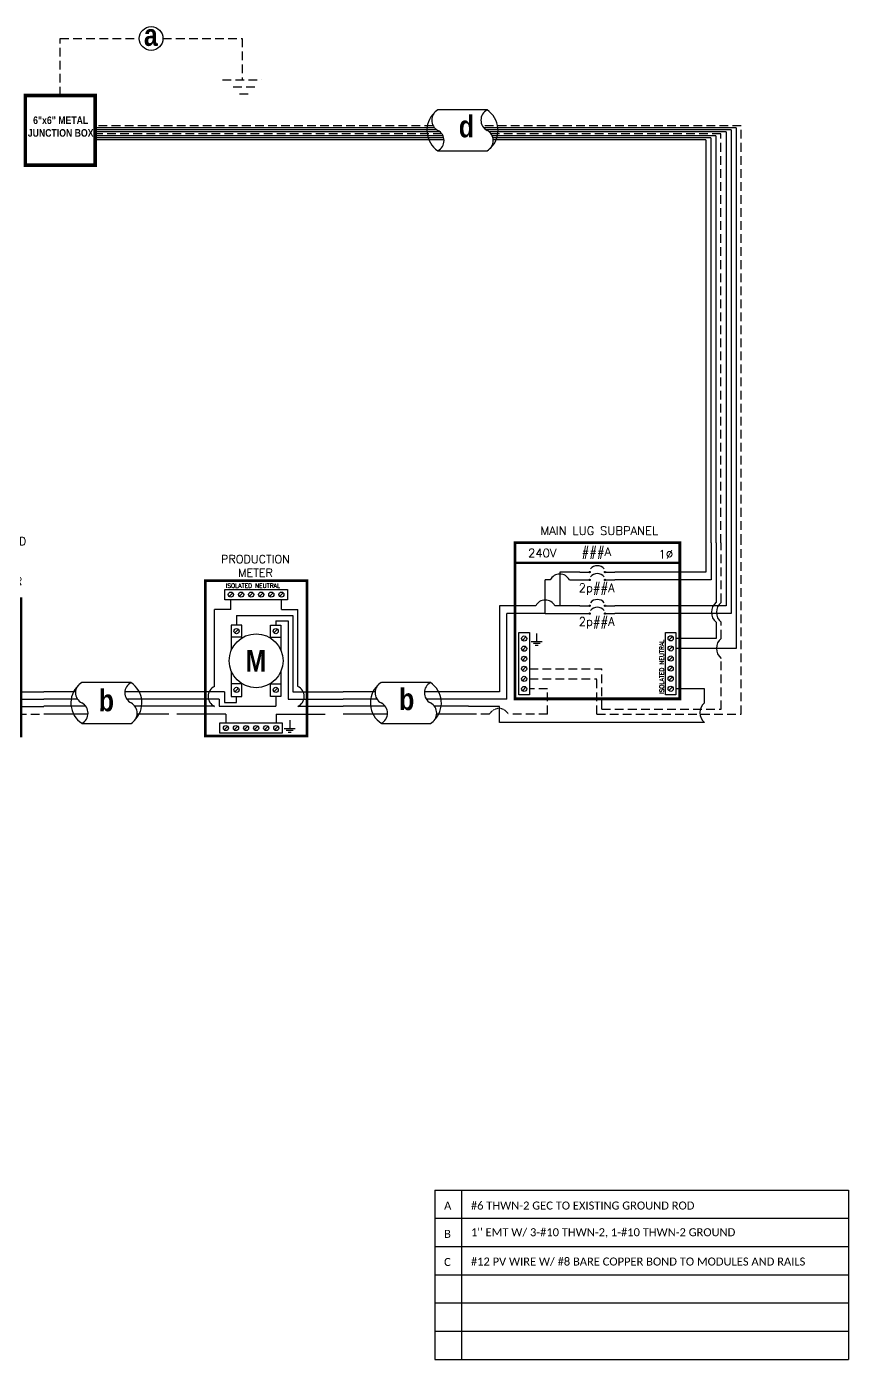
# Model space of a CAD drawing. Header units: feet. Extents: x 11717 to 12507, y 16036 to 16611.
# Drawn here: x 12152 to 12507, y 16036 to 16611 of the extents above; entities that cross this region are included whole.
import ezdxf

# ---------------------------------------------------------------- set-up
doc = ezdxf.new("R2010")
doc.units = ezdxf.units.FT
doc.header["$MEASUREMENT"] = 0
doc.linetypes.add('HIDDEN', pattern=[0.375, 0.25, -0.125])
for name, color, linetype in [('ONE LINE BLOCKS', 7, 'Continuous'), ('TABLES', 7, 'Continuous'), ('TEXT', 7, 'Continuous'), ('Z - TITLEBLOCK TXT', 7, 'Continuous')]:
    doc.layers.add(name, color=color, linetype=linetype)
doc.styles.add('ONE LINE TXT', font='techb___.ttf')
doc.styles.get("Standard").update_dxf_attribs({"font": 'simplex.shx'})

# ---------------------------------------------------------------- blocks, each defined once
blk = doc.blocks.new('M_METER PAN')
at = {"color": 253, "linetype": 'Continuous'}
for p, q in [((4.73, 8.02), (4.73, 8.75)), ((8.59, 8.02), (8.59, 8.75)), ((4.73, 8.02), (3.48, 8.02)), ((3.48, 2.14), (3.48, 8.02)), ((8.59, 8.02), (9.84, 8.02)), ((9.84, 2.14), (9.84, 8.02)), ((3.48, 0.61), (0, 0.61)), ((9.84, 0.61), (13.32, 0.61))]:
    blk.add_line(p, q, dxfattribs=at)
at = {"color": 7, "linetype": 'Continuous'}
for p, q in [((5.16, 7.56), (5.16, 6.82)), ((5.16, 7.56), (9.47, 7.56)), ((9.47, 7.56), (9.47, 1.71)), ((4.25, 1.71), (0, 1.71)), ((4.25, 1.71), (4.25, 0.9)), ((5.16, 0.9), (5.16, 1.37)), ((9.47, 1.71), (13.32, 1.71)), ((4.25, 0.9), (5.16, 0.9))]:
    blk.add_line(p, q, dxfattribs=at)
at = {"color": 10, "linetype": 'Continuous'}
for p, q in [((8.16, 7.14), (8.16, 6.82)), ((8.16, 7.14), (9.12, 7.14)), ((9.12, 7.14), (9.12, 1.15)), ((3.83, 1.15), (0, 1.15)), ((3.83, 1.15), (3.83, 0.61)), ((8.16, 1.37), (8.16, 0.61)), ((9.12, 1.15), (13.32, 1.15)), ((3.83, 0.61), (8.16, 0.61))]:
    blk.add_line(p, q, dxfattribs=at)
at = {"color": 1, "linetype": 'Continuous'}
for p, q in [((5.57, 5.9), (4.76, 5.9)), ((7.76, 5.9), (8.56, 5.9)), ((5.57, 2.33), (4.76, 2.33)), ((7.76, 2.33), (8.56, 2.33))]:
    blk.add_line(p, q, dxfattribs=at)
at = {"color": 253, "linetype": 'Continuous'}
for centre, start, end in [((3.82, 1.37), 113.9997, 246.0003), ((9.5, 1.37), 293.9997, 66.0003)]:
    blk.add_arc(centre, 0.835, start, end, dxfattribs=at)
at = {"layer": 'ONE LINE BLOCKS', "lineweight": 50, "const_width": 0.21}
blk.add_lwpolyline([(2.77, -1.65), (2.77, 10.22), (10.55, 10.22), (10.55, -1.65)], close=True, dxfattribs=at)
at = {"layer": 'TEXT', "color": 92, "linetype": 'HIDDEN', "ltscale": 15}
for p, q in [((4.35, 0), (0, 0)), ((4.35, 0), (4.35, -0.65)), ((8.2, 0), (8.2, -0.65)), ((8.2, 0), (13.32, 0))]:
    blk.add_line(p, q, dxfattribs=at)
at = {"layer": 'TEXT', "color": 92, "linetype": 'Continuous', "flags": 128}
for points in [[(9.23, -0.46), (9.23, -1.08)], [(8.81, -1.08), (9.64, -1.08)], [(9.5, -1.23), (8.96, -1.23)], [(9.35, -1.38), (9.1, -1.38)]]:
    blk.add_lwpolyline(points, dxfattribs=at)
at = {"layer": 'TEXT', "linetype": 'Continuous'}
blk.add_circle((6.66, 4.09), 2.06, dxfattribs=at)
at = {"layer": 'Z - TITLEBLOCK TXT', "color": 1, "linetype": 'Continuous'}
for p, q in [((4.27, 8.75), (4.27, 9.55)), ((4.27, 9.55), (9.05, 9.55)), ((9.05, 9.55), (9.05, 8.75)), ((9.05, 8.75), (4.27, 8.75)), ((4.76, 6.82), (4.76, 4.89)), ((5.57, 6.82), (4.76, 6.82)), ((5.57, 5.84), (5.57, 6.82)), ((7.76, 5.84), (7.76, 6.82)), ((7.76, 6.82), (8.56, 6.82)), ((8.56, 6.82), (8.56, 4.89)), ((4.76, 3.3), (4.76, 1.37)), ((8.56, 3.3), (8.56, 1.37)), ((5.57, 1.37), (5.57, 2.35)), ((7.76, 1.37), (7.76, 2.35)), ((4.76, 1.37), (5.57, 1.37)), ((8.56, 1.37), (7.76, 1.37)), ((3.89, -1.45), (3.89, -0.65)), ((3.89, -0.65), (8.66, -0.65)), ((8.66, -0.65), (8.66, -1.45)), ((8.66, -1.45), (3.89, -1.45))]:
    blk.add_line(p, q, dxfattribs=at)
at = {"layer": 'Z - TITLEBLOCK TXT', "color": 4, "linetype": 'Continuous'}
for p, q in [((4.87, 9.29), (4.6, 9.01)), ((5.64, 9.29), (5.37, 9.01)), ((6.42, 9.29), (6.14, 9.01)), ((7.19, 9.29), (6.91, 9.01)), ((7.96, 9.29), (7.68, 9.01)), ((8.73, 9.29), (8.45, 9.01)), ((5.3, 6.5), (5.02, 6.22)), ((8.3, 6.5), (8.02, 6.22)), ((5.3, 2.01), (5.02, 1.73)), ((8.3, 2.01), (8.02, 1.73)), ((4.49, -0.91), (4.21, -1.19)), ((5.26, -0.91), (4.98, -1.19)), ((6.03, -0.91), (5.75, -1.19)), ((6.8, -0.91), (6.52, -1.19)), ((7.57, -0.91), (7.29, -1.19)), ((8.34, -0.91), (8.06, -1.19))]:
    blk.add_line(p, q, dxfattribs=at)
for centre in [(4.73, 9.15), (5.51, 9.15), (6.28, 9.15), (7.05, 9.15), (7.82, 9.15), (8.59, 9.15), (5.16, 6.36), (8.16, 6.36), (5.16, 1.87), (8.16, 1.87), (4.35, -1.05), (5.12, -1.05), (5.89, -1.05), (6.66, -1.05), (7.43, -1.05), (8.2, -1.05)]:
    blk.add_circle(centre, 0.197, dxfattribs=at)
at = {"layer": 'TABLES', "color": 4, "linetype": 'Continuous'}
blk.add_text('ISOLATED NEUTRAL', height=0.3321, dxfattribs=at).set_placement((4.34, 9.67))
at = {"layer": 'TEXT', "color": 1, "insert": (6.61, 11.34), "char_height": 0.6278, "attachment_point": 5}
blk.add_mtext_dynamic_manual_height_columns('PRODUCTION METER', width=1.3203, gutter_width=7.17, heights=[0], dxfattribs=at)
at = {"layer": 'Z - TITLEBLOCK TXT', "color": 253, "linetype": 'Continuous', "style": 'ONE LINE TXT'}
blk.add_text('M', height=1.66, dxfattribs=at).set_placement((5.85, 3.26))
blk = doc.blocks.new('*U17')
at = {"color": 0}
blk.add_blockref('M_METER PAN', (0, 0), dxfattribs=at)
blk = doc.blocks.new('M_MAIN DISCONNECT')
at = {"color": 253, "linetype": 'Continuous'}
for p, q in [((10.94, -17.67), (10.94, -15.06)), ((32.69, -17.67), (32.69, -15.06)), ((5.45, -46.43), (5.45, -17.67)), ((5.45, -17.67), (10.94, -17.67)), ((38.18, -17.67), (32.69, -17.67)), ((38.18, -46.43), (38.18, -17.67)), ((5.45, -46.43), (-9.78, -46.43)), ((38.18, -46.43), (53.41, -46.43))]:
    blk.add_line(p, q, dxfattribs=at)
at = {"color": 7, "linetype": 'Continuous'}
for p, q in [((1.95, -40.22), (1.95, -27.1)), ((3.81, -27.1), (1.95, -27.1)), ((11.72, -27.1), (9.09, -27.1)), ((31.91, -27.1), (34.54, -27.1)), ((39.82, -27.1), (41.69, -27.1)), ((41.69, -40.22), (41.69, -27.1)), ((1.95, -40.22), (-9.78, -40.22)), ((41.69, -40.22), (53.41, -40.22))]:
    blk.add_line(p, q, dxfattribs=at)
at = {"color": 1, "linetype": 'Continuous'}
for p, q in [((21.88, -27.1), (23.12, -27.1)), ((25.67, -27.11), (26.91, -27.11)), ((21.88, -34.64), (23.12, -34.64)), ((25.67, -34.64), (26.91, -34.64))]:
    blk.add_line(p, q, dxfattribs=at)
at = {"color": 10, "linetype": 'Continuous'}
for p, q in [((3.81, -43.39), (3.81, -34.64)), ((11.72, -34.64), (9.09, -34.64)), ((31.91, -34.64), (34.54, -34.64)), ((39.82, -43.39), (39.82, -34.64)), ((3.81, -43.39), (-9.78, -43.39)), ((39.82, -43.39), (53.41, -43.39))]:
    blk.add_line(p, q, dxfattribs=at)
at = {"color": 7, "linetype": 'Continuous'}
for centre in [(6.45, -27.26), (37.18, -27.26)]:
    blk.add_arc(centre, 2.64, 3.28193, 176.71807, dxfattribs=at)
at = {"color": 10, "linetype": 'Continuous'}
for centre in [(6.45, -34.79), (37.18, -34.79)]:
    blk.add_arc(centre, 2.64, 3.28193, 176.71807, dxfattribs=at)
at = {"color": 1, "linetype": 'Continuous'}
for points in [[(23.12, -27.1), (23.5, -26.34), (24.4, -27.87), (25.22, -26.34), (25.67, -27.11)], [(23.12, -34.64), (23.5, -33.88), (24.4, -35.4), (25.22, -33.88), (25.67, -34.64)]]:
    blk.add_spline(points, degree=3, dxfattribs=at)
at = {"layer": 'ONE LINE BLOCKS', "lineweight": 50}
blk.add_line((0, -6.77), (43.61, -6.77), dxfattribs=at)
at = {"layer": 'ONE LINE BLOCKS', "lineweight": 50, "const_width": 1.19}
blk.add_lwpolyline([(0, -59.17), (0, 0), (43.61, 0), (43.61, -59.17)], close=True, dxfattribs=at)
at = {"layer": 'TEXT', "color": 92, "linetype": 'HIDDEN', "ltscale": 15}
for p, q in [((7.03, -49.88), (7.03, -44.94)), ((7.03, -44.94), (10.94, -44.94)), ((10.94, -44.94), (10.94, -48.08)), ((36.6, -44.94), (32.69, -44.94)), ((32.69, -44.94), (32.69, -48.08)), ((36.6, -49.88), (36.6, -44.94)), ((7.03, -49.88), (-9.78, -49.88)), ((36.6, -49.88), (53.41, -49.88))]:
    blk.add_line(p, q, dxfattribs=at)
at = {"layer": 'TEXT', "color": 92, "linetype": 'Continuous', "flags": 128}
for points in [[(19.48, -56.44), (24.16, -56.44)], [(23.35, -57.31), (20.29, -57.31)], [(21.82, -52.94), (21.82, -56.44)], [(22.53, -58.18), (21.1, -58.18)]]:
    blk.add_lwpolyline(points, dxfattribs=at)
at = {"layer": 'Z - TITLEBLOCK TXT', "color": 1, "linetype": 'Continuous'}
for p, q in [((8.34, -15.06), (8.34, -10.52)), ((8.34, -10.52), (35.29, -10.52)), ((35.29, -10.52), (35.29, -15.06)), ((35.29, -15.06), (8.34, -15.06)), ((11.72, -27.1), (15.64, -27.1)), ((17.54, -24.65), (20.8, -27.1)), ((27.99, -27.11), (31.91, -27.11)), ((17.54, -32.19), (20.8, -34.63)), ((11.72, -34.64), (15.64, -34.64)), ((27.99, -34.64), (31.91, -34.64)), ((8.34, -48.08), (35.29, -48.08)), ((8.34, -48.08), (8.34, -52.62)), ((35.29, -48.08), (35.29, -52.62)), ((35.29, -52.62), (8.34, -52.62))]:
    blk.add_line(p, q, dxfattribs=at)
at = {"layer": 'Z - TITLEBLOCK TXT', "color": 4, "linetype": 'Continuous'}
for p, q in [((11.73, -12), (10.15, -13.58)), ((16.08, -12), (14.5, -13.58)), ((20.43, -12), (18.86, -13.58)), ((24.78, -12), (23.21, -13.58)), ((29.13, -12), (27.56, -13.58)), ((33.48, -12), (31.91, -13.58)), ((11.73, -49.56), (10.15, -51.13)), ((16.08, -49.56), (14.5, -51.13)), ((20.43, -49.56), (18.86, -51.13)), ((24.78, -49.56), (23.21, -51.13)), ((29.13, -49.56), (27.56, -51.13)), ((33.48, -49.56), (31.91, -51.13))]:
    blk.add_line(p, q, dxfattribs=at)
for centre in [(10.94, -12.79), (15.29, -12.79), (19.64, -12.79), (23.99, -12.79), (28.34, -12.79), (32.69, -12.79), (10.94, -50.35), (15.29, -50.35), (19.64, -50.35), (23.99, -50.35), (28.34, -50.35), (32.69, -50.35)]:
    blk.add_circle(centre, 1.11, dxfattribs=at)
at = {"layer": 'Z - TITLEBLOCK TXT', "color": 1, "linetype": 'Continuous'}
for centre in [(16.18, -27.1), (21.34, -27.1), (27.45, -27.11), (16.18, -34.64), (21.34, -34.64), (27.45, -34.64)]:
    blk.add_circle(centre, 0.541, dxfattribs=at)
at = {"layer": 'TABLES', "color": 4, "linetype": 'Continuous'}
blk.add_text('ISOLATED NEUTRAL', height=1.8743, dxfattribs=at).set_placement((8.7, -9.86))
at = {"layer": 'TEXT', "color": 1}
for s, width, gutter_width, heights, insert, char_height, attachment_point in [('\\A1;\\pi4.2812;##A DISCONNECT FUSED \\P\\pi16.454;W/ ##A FUSES\\P\\pi11.355;GROUPED W/ MAIN \\P\\pi4.9392;BREAKER LOAD CENTER', 71.8931, 92.23, [24.13], (-15.26, 26.55), 3.4544, 1), ('240V', 0.1481, 0.75, [0], (8.07, -3.44), 3.658, 5), ('1∅', 0.1481, 0.75, [0], (38.63, -3.74), 3.658, 5), ('\\A1;\\pi3.6942,t21.982;SQUARE D\\P\\pi2.5621,t20.85;PN: D222N', 35.0816, 28.88, [13.54], (1.84, -62.59), 3.6576, 1)]:
    blk.add_mtext_dynamic_manual_height_columns(s, width=width, gutter_width=gutter_width, heights=heights, dxfattribs=dict(at, insert=insert, char_height=char_height, attachment_point=attachment_point))
blk = doc.blocks.new('*U16')
blk.add_blockref('M_MAIN DISCONNECT', (0, 0))
blk = doc.blocks.new('*U9')
at = {"color": 7, "linetype": 'Continuous'}
for p, q in [((6.67, 2.43), (2.91, 2.43)), ((2.44, 1.71), (0, 1.71)), ((9.57, 1.71), (6.2, 1.71)), ((2.91, -0.69), (6.67, -0.69))]:
    blk.add_line(p, q, dxfattribs=at)
at = {"color": 10, "linetype": 'Continuous'}
for p, q in [((2.59, 1.15), (0, 1.15)), ((9.57, 1.15), (6.35, 1.15))]:
    blk.add_line(p, q, dxfattribs=at)
at = {"color": 253, "linetype": 'Continuous'}
for p, q in [((3.21, 0.61), (0, 0.61)), ((9.57, 0.61), (6.97, 0.61))]:
    blk.add_line(p, q, dxfattribs=at)
at = {"color": 7, "linetype": 'Continuous'}
for centre, start, end in [((3.94, 0.87), 133.9732, 236.4265), ((5.63, 0.87), 313.9732, 56.4265)]:
    blk.add_arc(centre, 1.87, start, end, dxfattribs=at)
at = {"layer": 'TEXT', "color": 92, "linetype": 'HIDDEN', "ltscale": 15}
for p, q in [((3.37, 0), (0, 0)), ((9.57, 0), (7.14, 0))]:
    blk.add_line(p, q, dxfattribs=at)
at = {"layer": 'Z - TITLEBLOCK TXT', "linetype": 'Continuous'}
for centre, start, end in [((3.31, 1.65), 117.6639, 242.3361), ((7.08, 1.65), 117.6639, 242.3361), ((2.5, 0.09), 297.6639, 62.3361), ((6.26, 0.09), 297.6639, 62.3361)]:
    blk.add_arc(centre, 0.882, start, end, dxfattribs=at)
blk = doc.blocks.new('*T14')
at = {"linetype": 'ByBlock', "lineweight": -2, "transparency": 16777216}
for p, q in [((0, 0), (178.52, 0)), ((0, 0), (0, -72.97)), ((11.58, 0), (11.58, -72.97)), ((178.52, 0), (178.52, -72.97)), ((0, -12.11), (178.52, -12.11)), ((0, -24.28), (178.52, -24.28)), ((0, -36.46), (178.52, -36.46)), ((0, -48.64), (178.52, -48.64)), ((0, -60.81), (178.52, -60.81)), ((0, -72.97), (178.52, -72.97))]:
    blk.add_line(p, q, dxfattribs=at)
at = {"color": 0, "linetype": 'Continuous', "transparency": 16777216, "char_height": 3.4544, "attachment_point": 7}
for s, insert, width in [('{\\fCalibri|b0|i0|c0;A', (4.06, -8.36), 3.4544), ('{\\fCalibri|b0|i0|c0;#6 THWN-2 GEC TO EXISTING GROUND ROD', (15.65, -8.36), 158.8095), ('{\\fCalibri|b0|i0|c0;B', (4.06, -20.53), 3.4544), ("{\\fCalibri|b0|i0|c0;1'' EMT W/ 3-#10 THWN-2, 1-#10 THWN-2 GROUND", (15.65, -20.53), 158.8095), ('{\\fCalibri|b0|i0|c0;#12 PV WIRE W/ #8 BARE COPPER BOND TO MODULES AND RAILS', (15.65, -32.71), 158.8095), ('{\\fCalibri|b0|i0|c0;C', (4.06, -32.71), 3.4544), ('{\\fCalibri|b0|i0|c0;', (4.06, -44.89), 3.4544), ('{\\fCalibri|b0|i0|c0;', (15.65, -44.89), 158.8095), ('{\\fCalibri|b0|i0|c0;', (4.06, -57.06), 3.4544), ('{\\fCalibri|b0|i0|c0;', (15.65, -57.06), 158.8095), ('{\\fCalibri|b0|i0|c0;', (4.06, -69.22), 3.4544), ('{\\fCalibri|b0|i0|c0;', (15.65, -69.22), 158.8095)]:
    blk.add_mtext(s, dxfattribs=dict(at, insert=insert, width=width))
blk = doc.blocks.new('*U18')
at = {"layer": 'ONE LINE BLOCKS', "linetype": 'Continuous'}
h = blk.add_hatch(color=1, dxfattribs=at)
h.dxf.hatch_style = 1
edge = h.paths.add_edge_path()
edge.add_arc((32.25, -12.65), 0.291, 0, 360)
h = blk.add_hatch(color=1, dxfattribs=at)
h.dxf.hatch_style = 1
edge = h.paths.add_edge_path()
edge.add_arc((32.25, -16.02), 0.291, 0, 360)
h = blk.add_hatch(color=1, dxfattribs=at)
h.dxf.hatch_style = 1
edge = h.paths.add_edge_path()
edge.add_arc((38.92, -12.65), 0.291, 0, 360)
h = blk.add_hatch(color=1, dxfattribs=at)
h.dxf.hatch_style = 1
edge = h.paths.add_edge_path()
edge.add_arc((38.92, -16.02), 0.291, 0, 360)
h = blk.add_hatch(color=1, dxfattribs=at)
h.dxf.hatch_style = 1
edge = h.paths.add_edge_path()
edge.add_arc((32.25, -27.21), 0.291, 0, 360)
h = blk.add_hatch(color=1, dxfattribs=at)
h.dxf.hatch_style = 1
edge = h.paths.add_edge_path()
edge.add_arc((38.92, -27.21), 0.291, 0, 360)
h = blk.add_hatch(color=1, dxfattribs=at)
h.dxf.hatch_style = 1
edge = h.paths.add_edge_path()
edge.add_arc((32.25, -30.59), 0.291, 0, 360)
h = blk.add_hatch(color=1, dxfattribs=at)
h.dxf.hatch_style = 1
edge = h.paths.add_edge_path()
edge.add_arc((38.92, -30.59), 0.291, 0, 360)
at = {"color": 7, "linetype": 'Continuous'}
for p, q in [((82.46, 0), (82.46, -12.65)), ((91.16, 0), (91.16, -27.21)), ((28.05, -12.65), (19.39, -12.65)), ((19.39, -12.65), (19.39, -27.21)), ((82.46, -12.65), (43.12, -12.65)), ((8.98, -27.21), (-6.7, -27.21)), ((-6.7, -27.21), (-6.7, -64.37)), ((28.05, -27.21), (17.22, -27.21)), ((91.16, -27.21), (43.12, -27.21)), ((-6.7, -64.37), (-20.02, -64.37))]:
    blk.add_line(p, q, dxfattribs=at)
at = {"color": 10, "linetype": 'Continuous'}
for p, q in [((84.64, 0), (84.64, -16.02)), ((93.34, 0), (93.34, -30.59)), ((13.1, -30.59), (13.1, -16.02)), ((15.27, -16.02), (13.1, -16.02)), ((23.51, -16.02), (28.05, -16.02)), ((84.64, -16.02), (43.12, -16.02)), ((13.1, -30.59), (-3.41, -30.59)), ((-3.41, -67.54), (-3.41, -30.59)), ((13.1, -30.59), (28.05, -30.59)), ((93.34, -30.59), (43.12, -30.59)), ((-3.41, -67.54), (-20.02, -67.54))]:
    blk.add_line(p, q, dxfattribs=at)
at = {"color": 253, "linetype": 'Continuous'}
for p, q in [((86.81, 0), (86.81, -25.72)), ((95.51, 0), (95.51, -45.61)), ((86.81, -34.27), (86.81, -41.26)), ((86.81, -41.26), (69.51, -41.26)), ((95.51, -45.61), (69.51, -45.61)), ((81.85, -63.01), (69.51, -63.01)), ((81.85, -69.04), (81.85, -63.01)), ((-6.7, -70.59), (-20.02, -70.59)), ((-6.7, -77.59), (-6.7, -70.59)), ((81.85, -77.59), (-6.7, -77.59))]:
    blk.add_line(p, q, dxfattribs=at)
at = {"color": 10, "linetype": 'Continuous'}
blk.add_arc((19.39, -18.18), 4.65, 27.66392, 152.33608, dxfattribs=at)
at = {"color": 7, "linetype": 'Continuous'}
blk.add_arc((13.1, -29.37), 4.65, 27.66392, 152.33608, dxfattribs=at)
at = {"color": 253, "linetype": 'Continuous'}
for centre in [(90.39, -29.99), (85.42, -73.31)]:
    blk.add_arc(centre, 5.58, 129.92155, 230.07845, dxfattribs=at)
at = {"layer": 'ONE LINE BLOCKS', "lineweight": 50}
blk.add_line((0, -8.7), (71.17, -8.7), dxfattribs=at)
at = {"layer": 'ONE LINE BLOCKS', "lineweight": 50, "const_width": 1.19}
blk.add_lwpolyline([(0, -67.37), (0, 0), (71.17, 0), (71.17, -67.37)], close=True, dxfattribs=at)
at = {"layer": 'TEXT', "color": 92, "linetype": 'HIDDEN', "ltscale": 15}
for p, q in [((88.99, -25.72), (88.99, 0)), ((97.69, -74.03), (97.69, 0)), ((88.99, -41.34), (88.99, -34.27)), ((88.99, -71.85), (88.99, -49.89)), ((6.27, -54.39), (37.56, -54.39)), ((37.56, -71.85), (37.56, -54.39)), ((6.27, -58.74), (35.36, -58.74)), ((14.11, -63.09), (6.27, -63.09)), ((14.11, -74.03), (14.11, -63.09)), ((35.36, -74.03), (35.36, -58.74)), ((-11.01, -74.03), (-20.02, -74.03)), ((14.11, -74.03), (-2.77, -74.03)), ((35.36, -74.03), (97.69, -74.03)), ((37.56, -71.85), (88.99, -71.85))]:
    blk.add_line(p, q, dxfattribs=at)
at = {"layer": 'TEXT', "color": 92, "linetype": 'HIDDEN', "flags": 128}
for points in [[(9.38, -39.11), (9.38, -42.61)], [(7.04, -42.61), (11.72, -42.61)], [(10.91, -43.48), (7.85, -43.48)], [(10.1, -44.35), (8.66, -44.35)]]:
    blk.add_lwpolyline(points, dxfattribs=at)
at = {"layer": 'TEXT', "color": 92, "linetype": 'Continuous', "ltscale": 4}
for centre in [(92.46, -29.99), (92.46, -45.61)]:
    blk.add_arc(centre, 5.51, 129.05896, 230.94104, dxfattribs=at)
at = {"layer": 'TEXT', "color": 92, "linetype": 'HIDDEN', "ltscale": 0.3}
blk.add_arc((-6.89, -76.19), 4.65, 27.66392, 152.33608, dxfattribs=at)
at = {"layer": 'Z - TITLEBLOCK TXT', "color": 1, "linetype": 'Continuous'}
for p, q in [((1.73, -65.68), (1.73, -38.74)), ((1.73, -38.74), (6.27, -38.74)), ((6.27, -38.74), (6.27, -65.68)), ((64.97, -65.61), (64.97, -38.67)), ((64.97, -38.67), (69.51, -38.67)), ((69.51, -38.67), (69.51, -65.61)), ((6.27, -65.68), (1.73, -65.68)), ((69.51, -65.61), (64.97, -65.61))]:
    blk.add_line(p, q, dxfattribs=at)
at = {"layer": 'Z - TITLEBLOCK TXT', "color": 4, "linetype": 'Continuous'}
for p, q in [((4.79, -40.55), (3.22, -42.12)), ((4.79, -44.9), (3.22, -46.47)), ((68.02, -40.48), (66.45, -42.05)), ((68.02, -44.83), (66.45, -46.4)), ((4.79, -49.25), (3.22, -50.82)), ((68.02, -49.18), (66.45, -50.75)), ((4.79, -53.6), (3.22, -55.17)), ((68.02, -53.53), (66.45, -55.1)), ((4.79, -57.95), (3.22, -59.52)), ((4.79, -62.3), (3.22, -63.87)), ((68.02, -57.88), (66.45, -59.45)), ((68.02, -62.23), (66.45, -63.8))]:
    blk.add_line(p, q, dxfattribs=at)
at = {"layer": 'Z - TITLEBLOCK TXT', "color": 1, "linetype": 'Continuous', "flags": 128}
for points in [[(28.05, -12.65), (32.25, -12.65)], [(28.05, -12.65), (32.25, -12.65)], [(28.05, -16.02), (32.25, -16.02)], [(28.05, -16.02), (32.25, -16.02)], [(38.92, -12.65), (43.12, -12.65)], [(38.92, -16.02), (43.12, -16.02)], [(28.05, -27.21), (32.25, -27.21)], [(28.05, -27.21), (32.25, -27.21)], [(38.92, -27.21), (43.12, -27.21)], [(28.05, -30.59), (32.25, -30.59)], [(28.05, -30.59), (32.25, -30.59)], [(38.92, -30.59), (43.12, -30.59)]]:
    blk.add_lwpolyline(points, dxfattribs=at)
at = {"layer": 'Z - TITLEBLOCK TXT', "color": 1, "linetype": 'Continuous'}
for centre in [(32.25, -12.65), (32.25, -16.02), (38.92, -12.65), (38.92, -16.02), (32.25, -27.21), (38.92, -27.21), (32.25, -30.59), (38.92, -30.59)]:
    blk.add_circle(centre, 0.291, dxfattribs=at)
at = {"layer": 'Z - TITLEBLOCK TXT', "color": 4, "linetype": 'Continuous'}
for centre in [(4, -41.33), (67.24, -41.26), (4, -45.69), (67.24, -45.61), (4, -50.04), (67.24, -49.96), (4, -54.39), (67.24, -54.31), (4, -58.74), (4, -63.09), (67.24, -58.66), (67.24, -63.01)]:
    blk.add_circle(centre, 1.11, dxfattribs=at)
at = {"layer": 'Z - TITLEBLOCK TXT', "color": 1, "linetype": 'Continuous'}
for centre in [(35.58, -13.84), (35.58, -17.22), (35.58, -28.4), (35.58, -31.78)]:
    blk.add_arc(centre, 3.93, 40.3392, 139.6608, dxfattribs=at)
at = {"layer": 'TABLES', "color": 1, "linetype": 'Continuous'}
for p in [(27.55, -21.26), (27.55, -35.82)]:
    blk.add_text('2p##A', height=3.658, dxfattribs=at).set_placement(p)
at = {"layer": 'TABLES', "color": 4, "linetype": 'Continuous'}
blk.add_text('ISOLATED NEUTRAL', height=1.8743, rotation=90, dxfattribs=at).set_placement((64.31, -65.25))
at = {"layer": 'TEXT', "color": 1, "attachment_point": 5}
for s, width, gutter_width, insert, char_height in [('MAIN LUG SUBPANEL ', 62.3984, 7.17, (36.43, 5.18), 3.6576), ('240V', 0.1481, 0.75, (11.79, -4.45), 3.658), ('###A', 0.1481, 0.75, (35.17, -4.45), 3.658), ('1∅', 0.1481, 0.75, (65.15, -4.96), 3.658)]:
    blk.add_mtext_dynamic_manual_height_columns(s, width=width, gutter_width=gutter_width, heights=[0], dxfattribs=dict(at, insert=insert, char_height=char_height))

msp = doc.modelspace()

# ---------------------------------------------------------------- linework, layer by layer
at = {"color": 7, "linetype": 'Continuous'}
for p, q in [((12350.76, 16574.84), (12329.52, 16574.84)), ((12453.88, 16565.42), (12453.88, 16388.08)), ((12329.52, 16557.21), (12350.76, 16557.21)), ((12445.18, 16561.98), (12445.22, 16388.08))]:
    msp.add_line(p, q, dxfattribs=at)
at = {"color": 253, "linetype": 'Continuous'}
for p, q in [((12328.1, 16567.14), (12181.6, 16567.14)), ((12331.73, 16563.7), (12181.6, 16563.7)), ((12458.23, 16567.14), (12349.34, 16567.14)), ((12449.53, 16563.7), (12352.97, 16563.7)), ((12449.53, 16563.7), (12449.53, 16388.08)), ((12458.23, 16567.14), (12458.23, 16388.08))]:
    msp.add_line(p, q, dxfattribs=at)
at = {"color": 10, "linetype": 'Continuous'}
for p, q in [((12329.08, 16566.28), (12181.6, 16566.28)), ((12332.03, 16562.84), (12181.6, 16562.84)), ((12456.05, 16566.28), (12350.33, 16566.28)), ((12447.35, 16562.84), (12353.28, 16562.84)), ((12447.35, 16562.84), (12447.35, 16388.08)), ((12456.05, 16566.28), (12456.05, 16388.08))]:
    msp.add_line(p, q, dxfattribs=at)
at = {"linetype": 'Continuous'}
for p, q in [((12330.42, 16565.42), (12181.6, 16565.42)), ((12453.88, 16565.42), (12351.66, 16565.42)), ((12332.17, 16561.98), (12181.6, 16561.98)), ((12445.18, 16561.98), (12353.42, 16561.98))]:
    msp.add_line(p, q, dxfattribs=at)
at = {"color": 7, "linetype": 'Continuous'}
msp.add_circle((12205.77, 16605.67), 5.11, dxfattribs=at)
for centre, start, end in [((12335.37, 16566.02), 133.97324, 236.42648), ((12344.91, 16566.02), 313.97324, 56.42648)]:
    msp.add_arc(centre, 10.58, start, end, dxfattribs=at)
at = {"layer": 'ONE LINE BLOCKS', "lineweight": 50, "const_width": 1.53}
msp.add_lwpolyline([(12181.6, 16550.97), (12151.5, 16550.97), (12151.5, 16581.08), (12181.6, 16581.08)], close=True, dxfattribs=at)
at = {"layer": 'TEXT', "color": 92, "linetype": 'HIDDEN', "ltscale": 15}
for p, q in [((12166.55, 16581.08), (12166.55, 16605.67)), ((12166.55, 16605.67), (12200.66, 16605.67)), ((12210.88, 16605.67), (12245, 16605.67)), ((12245, 16605.67), (12245, 16587.88)), ((12327.49, 16568), (12181.6, 16568)), ((12460.4, 16568), (12348.73, 16568)), ((12460.4, 16388.08), (12460.4, 16568)), ((12331.22, 16564.56), (12181.6, 16564.56)), ((12451.7, 16564.56), (12352.47, 16564.56)), ((12451.7, 16388.08), (12451.7, 16564.56))]:
    msp.add_line(p, q, dxfattribs=at)
at = {"layer": 'TEXT', "color": 92, "linetype": 'HIDDEN', "ltscale": 15, "flags": 128}
for points in [[(12236.52, 16587.88), (12253.48, 16587.88)], [(12250.54, 16584.74), (12239.45, 16584.74)], [(12247.6, 16581.6), (12242.39, 16581.6)]]:
    msp.add_lwpolyline(points, dxfattribs=at)
at = {"layer": 'Z - TITLEBLOCK TXT', "linetype": 'Continuous'}
for centre, start, end in [((12331.83, 16570.43), 117.66392, 242.33608), ((12353.07, 16570.43), 117.66392, 242.33608), ((12327.21, 16561.62), 297.66392, 62.33608), ((12348.45, 16561.62), 297.66392, 62.33608)]:
    msp.add_arc(centre, 4.98, start, end, dxfattribs=at)

# ---------------------------------------------------------------- block references
for name, p in [('*U16', (12106.04, 16363.92)), ('*U18', (12362.76, 16388.08)), ('*T14', (12328.15, 16108.67))]:
    msp.add_blockref(name, p)
at = {"color": 155, "true_color": 0x647190, "xscale": 5.644441731736358, "yscale": 5.644441731736358, "zscale": 5.644441731736358}
for name, p in [('*U17', (12213.5, 16314.05)), ('*U9', (12159.45, 16314.05)), ('*U9', (12288.7, 16314.05))]:
    msp.add_blockref(name, p, dxfattribs=at)

# ---------------------------------------------------------------- texts
at = {"layer": 'ONE LINE BLOCKS', "color": 1, "linetype": 'Continuous', "insert": (12166.73, 16572.03), "char_height": 3.2756, "width": 28.3929, "attachment_point": 2, "style": 'ONE LINE TXT'}
msp.add_mtext('6"x6" METAL JUNCTION BOX  ', dxfattribs=at)
at = {"layer": 'Z - TITLEBLOCK TXT', "color": 1, "linetype": 'Continuous', "char_height": 9.3833, "attachment_point": 1, "style": 'ONE LINE TXT'}
for s, insert in [('{\\W1;\\C256;a}', (12202.67, 16611.86)), ('{\\W1;\\C256;d}', (12338.57, 16572.41)), ('{\\W1;\\C256;b}', (12183.18, 16324.75)), ('{\\W1;\\C256;b}', (12312.79, 16325.24))]:
    msp.add_mtext_dynamic_manual_height_columns(s, width=0.1385, gutter_width=2.13, heights=[0], dxfattribs=dict(at, insert=insert))

doc.saveas('drawing.dxf')
